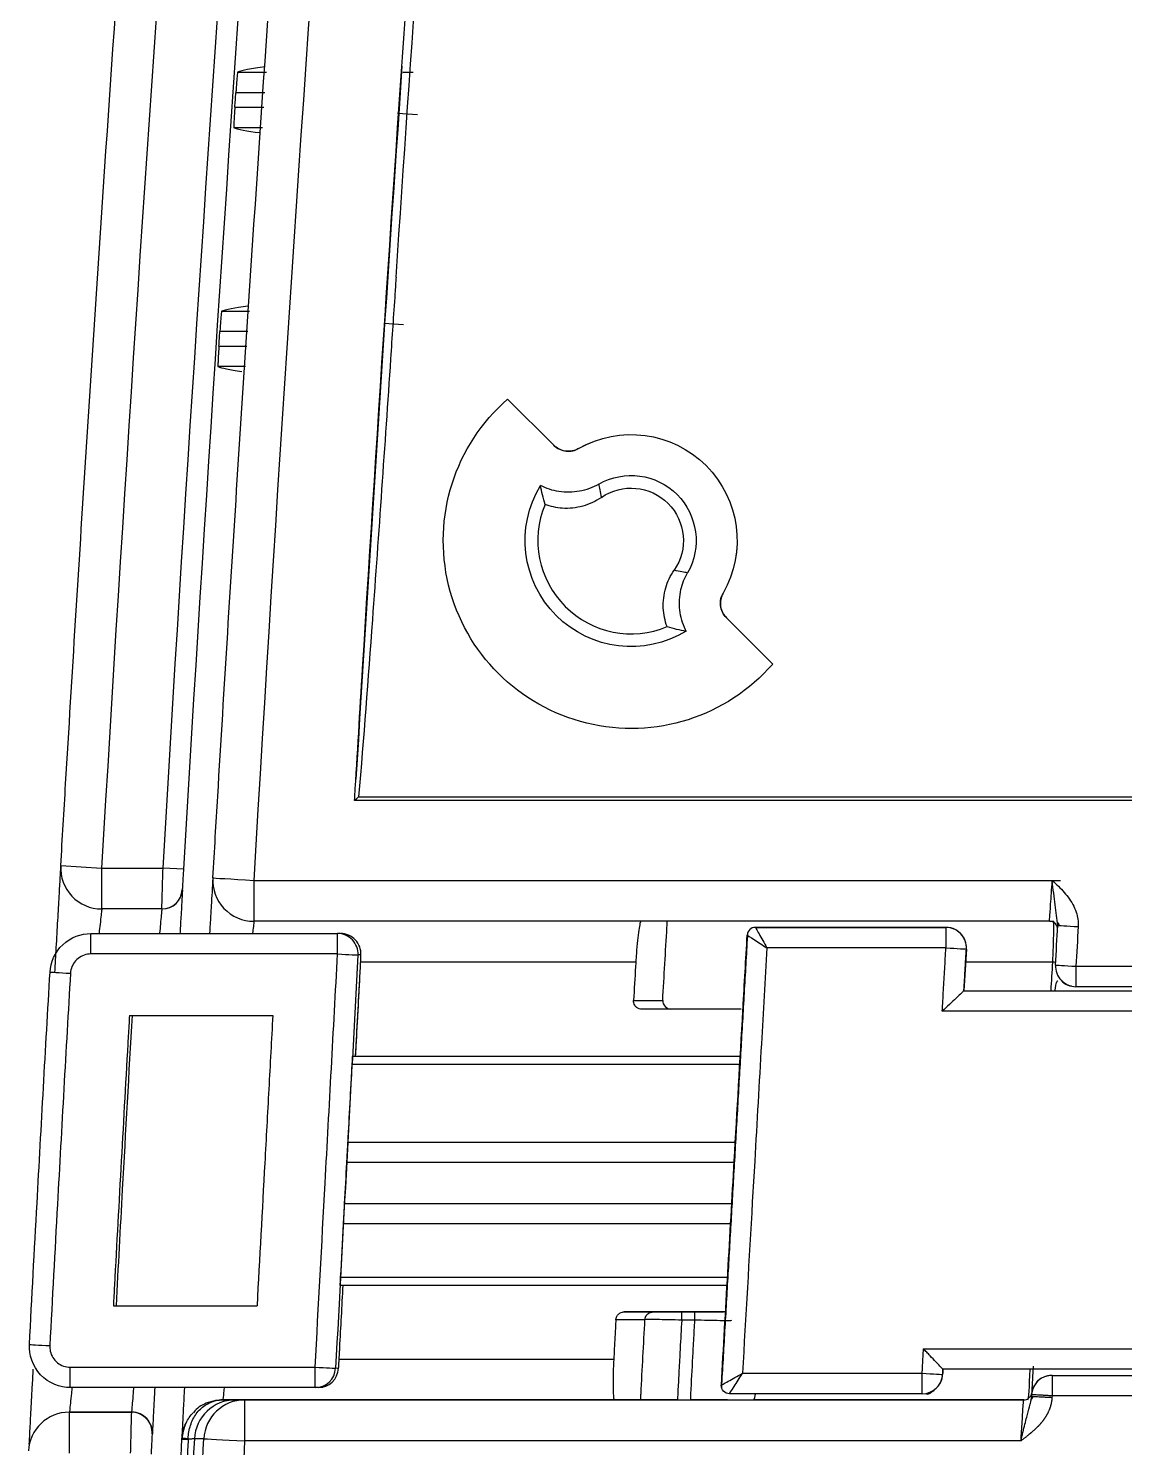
# Model space of a CAD drawing. Header units: millimetres. Extents: x 28 to 2974, y 8 to 3716.
# Drawn here: x 1661.12 to 1687.93, y 1272.84 to 1307.53 of the extents above; entities that cross this region are included whole.
import ezdxf

# ---------------------------------------------------------------- set-up
doc = ezdxf.new("R2010")
doc.units = ezdxf.units.MM
doc.layers.add('1LINE', color=7, linetype='CONTINUOUS')

msp = doc.modelspace()

# ---------------------------------------------------------------- linework, layer by layer
at = {"layer": '1LINE', "linetype": 'Continuous'}
for p, q in [((1666.242, 1306.452), (1666.947, 1306.452)), ((1670.285, 1306.452), (1670.533, 1306.452)), ((1666.911, 1305.952), (1666.198, 1305.952)), ((1666.174, 1305.596), (1666.886, 1305.596)), ((1670.155, 1305.454), (1670.643, 1305.421)), ((1666.85, 1305.096), (1666.149, 1305.096)), ((1665.85, 1300.616), (1666.528, 1300.616)), ((1669.813, 1300.323), (1670.301, 1300.291)), ((1666.492, 1300.116), (1665.807, 1300.116)), ((1665.784, 1299.761), (1666.467, 1299.761)), ((1666.431, 1299.261), (1665.761, 1299.261)), ((1672.843, 1298.465), (1673.975, 1297.334)), ((1672.843, 1298.465), (1673.975, 1297.334)), ((1678.194, 1293.12), (1679.327, 1291.987)), ((1678.194, 1293.119), (1679.327, 1291.987)), ((1661.917, 1287.06), (1662.916, 1287.001)), ((1662.916, 1287.001), (1664.418, 1287.001)), ((1662.916, 1287.001), (1662.916, 1286.001)), ((1664.917, 1286.972), (1664.418, 1287.001)), ((1666.636, 1286.701), (1686.363, 1286.701)), ((1666.636, 1286.701), (1666.636, 1285.701)), ((1664.389, 1286.001), (1662.916, 1286.001)), ((1686.092, 1285.701), (1666.636, 1285.701)), ((1686.095, 1285.701), (1686.199, 1285.701)), ((1662.652, 1285.401), (1668.686, 1285.401)), ((1662.652, 1284.901), (1662.652, 1285.401)), ((1668.686, 1284.901), (1668.686, 1285.401)), ((1678.902, 1285.551), (1683.562, 1285.551)), ((1680.2, 1285.551), (1679.878, 1285.551)), ((1683.562, 1285.551), (1681.015, 1285.551)), ((1683.562, 1285.551), (1683.562, 1285.051)), ((1683.562, 1285.051), (1679.185, 1285.051)), ((1684.061, 1285.022), (1684.061, 1285.022)), ((1668.686, 1284.901), (1662.652, 1284.901)), ((1675.979, 1284.701), (1669.25, 1284.701)), ((1686.174, 1284.701), (1684.043, 1284.701)), ((1686.24, 1284.632), (1686.242, 1284.63)), ((1686.242, 1284.63), (1686.242, 1284.63)), ((1686.741, 1284.601), (1696.893, 1284.601)), ((1686.741, 1284.601), (1686.741, 1284.101)), ((1684.002, 1284.001), (1696.193, 1284.001)), ((1696.893, 1284.101), (1686.741, 1284.101)), ((1677.857, 1283.551), (1677.535, 1283.551)), ((1663.596, 1283.401), (1667.102, 1283.401)), ((1696.193, 1283.501), (1683.472, 1283.501)), ((1678.522, 1282.201), (1669.044, 1282.201)), ((1669.055, 1282.401), (1678.533, 1282.401)), ((1668.94, 1280.301), (1678.413, 1280.301)), ((1678.385, 1279.801), (1668.913, 1279.801)), ((1668.858, 1278.801), (1678.329, 1278.801)), ((1678.299, 1278.301), (1668.832, 1278.301)), ((1668.761, 1277.001), (1678.222, 1277.001)), ((1678.211, 1276.801), (1668.751, 1276.801)), ((1663.203, 1276.301), (1666.716, 1276.301)), ((1678.173, 1276.151), (1675.69, 1276.151)), ((1677.1, 1276.151), (1677.422, 1276.151)), ((1677.1, 1275.951), (1677.1, 1276.151)), ((1677.422, 1275.951), (1677.1, 1275.951)), ((1677.422, 1275.951), (1677.422, 1276.151)), ((1683.014, 1275.251), (1696.193, 1275.251)), ((1668.725, 1275.001), (1675.439, 1275.001)), ((1662.148, 1274.801), (1668.138, 1274.801)), ((1662.148, 1274.301), (1662.148, 1274.801)), ((1668.138, 1274.301), (1668.138, 1274.801)), ((1678.587, 1274.651), (1682.982, 1274.651)), ((1682.982, 1274.151), (1682.982, 1274.651)), ((1683.481, 1274.625), (1683.481, 1274.625)), ((1696.193, 1274.751), (1683.488, 1274.751)), ((1686.157, 1274.601), (1696.893, 1274.601)), ((1686.157, 1274.601), (1686.157, 1274.101)), ((1668.138, 1274.301), (1662.148, 1274.301)), ((1675.456, 1274.001), (1665.882, 1274.001)), ((1666.413, 1274.001), (1685.462, 1274.001)), ((1666.413, 1274.001), (1666.413, 1273.001)), ((1676.996, 1274.001), (1677.318, 1274.001)), ((1682.982, 1274.151), (1678.269, 1274.151)), ((1685.463, 1274.001), (1678.859, 1274.001)), ((1685.462, 1274.001), (1685.461, 1274.001)), ((1686.157, 1274.101), (1686.155, 1274.055)), ((1696.893, 1274.101), (1686.157, 1274.101)), ((1662.123, 1273.701), (1662.123, 1272.701)), ((1662.123, 1273.701), (1663.651, 1273.701)), ((1663.657, 1273.701), (1662.129, 1273.701)), ((1685.398, 1273.001), (1666.413, 1273.001))]:
    msp.add_line(p, q, dxfattribs=at)
at = {"layer": '1LINE', "linetype": 'Continuous', "extrusion": (0, 0, -1)}
msp.add_arc((-1675.864, 1295.008), 1.279, 55.2833, 214.7167, dxfattribs=at)
at = {"layer": '1LINE', "linetype": 'Continuous'}
msp.add_arc((1675.864, 1295.008), 2.281, 157.3237, 292.6763, dxfattribs=at)
at = {"layer": '1LINE', "linetype": 'Continuous', "extrusion": (-3.83778e-22, -6.26758e-06, 1)}
msp.add_arc((1678.902, 1285.351, -0.008), 0.2, 90, 176.6564, dxfattribs=at)
at = {"layer": '1LINE', "linetype": 'Continuous', "extrusion": (3.83778e-22, 6.26757e-06, -1)}
msp.add_arc((-1678.269, 1274.351, 0.008), 0.2, 270, 3.246, dxfattribs=at)
at = {"layer": '1LINE', "linetype": 'Continuous', "extrusion": (0, 0, -1)}
for centre, major_axis, start_param, end_param in [((1675.864, 1295.005), (0, 4.593), 2.287607, 5.56534), ((1675.864, 1295.005), (0, 4.593), 2.287607, 5.56534), ((1675.864, 1295.006), (0, 2.591), 5.762572, 8.373684), ((1675.864, 1295.006), (0, 2.591), 5.762819, 8.373437), ((1675.864, 1295.007), (0, 1.589), 5.76205, 8.374454), ((1675.864, 1295.006), (0, 2.591), 2.59588, 5.257226)]:
    msp.add_ellipse(centre, major_axis=major_axis, ratio=1, start_param=start_param, end_param=end_param, dxfattribs=at)
at = {"layer": '1LINE', "linetype": 'Continuous'}
for centre, major_axis, ratio, start_param, end_param in [((1662.916, 1287.001), (-0.008, 1), 1, 1.503673, 3.133345), ((1666.636, 1286.701), (0.008, -1), 1, 4.645318, 6.274937), ((1666.636, 1286.701), (-0.998, 0.059), 0.000006, 0.001215, 1.570787), ((1664.389, 1286.501), (-0.004, 0.5), 1, 3.133344, 4.645469), ((1664.395, 1286.501), (-0.006, -0.5), 1, 0.011253, 1.523373), ((1686.092, 1285.501), (0.005, -0.2), 1, 1.48596, 3.11531), ((1668.686, 1284.901), (0, 0.5), 1, 4.658138, 6.283185), ((1668.757, 1284.901), (0, -0.5), 0.999964, 1.516547, 3.141593), ((1683.562, 1285.051), (-0.005, 0.5), 1, 4.643791, 6.272851), ((1686.797, 1285.569), (0.499, -0.029), 0.000006, 3.142806, 4.71237), ((1683.562, 1285.051), (0.499, -0.029), 0.000006, 4.71239, 6.282582), ((1668.686, 1284.901), (0.499, -0.027), 0.000006, 4.71239, 6.282227), ((1686.174, 1284.701), (-0.2, 0.012), 0.000006, 4.345863, 4.71239), ((1686.741, 1284.601), (0, 0.5), 1, 1.512661, 3.141593), ((1686.741, 1284.601), (0.499, -0.029), 0.000006, 3.142801, 4.71237), ((1662.153, 1284.43), (0.499, -0.029), 0.000006, 3.142795, 4.71237), ((1661.649, 1275.328), (0.499, -0.027), 0.000006, 3.142747, 4.71237), ((1668.138, 1274.801), (0.499, -0.027), 0.000006, 4.71239, 6.282227), ((1668.138, 1274.801), (0, 0.5), 1, 3.141593, 4.659159), ((1668.21, 1274.801), (0, 0.5), 0.999964, 3.141593, 4.659147), ((1682.982, 1274.651), (0.499, -0.027), 0.000006, 4.71239, 6.282578), ((1682.982, 1274.651), (-0.005, 0.5), 1, 3.131315, 4.649017), ((1686.157, 1274.101), (0, -0.5), 1, 3.141593, 4.659489), ((1686.155, 1274.101), (0, -0.5), 1, 3.369338, 4.569168), ((1686.155, 1274.101), (0, -0.5), 1, 3.141593, 3.369333), ((1685.462, 1274.201), (-0.005, 0.2), 1, 3.115253, 4.542828), ((1666.182, 1273.001), (0, -1), 0.998749, 3.141742, 4.661509), ((1666.413, 1273.001), (0, -1), 0.998749, 3.141745, 4.661517), ((1662.123, 1272.701), (0.008, -1), 1, 3.133322, 4.652317), ((1663.651, 1273.201), (0.004, -0.5), 1, 1.893212, 3.133322), ((1663.657, 1273.201), (0.006, 0.5), 1, 4.671584, 6.294468), ((1663.651, 1273.201), (0.004, -0.5), 1, 1.510442, 1.893212), ((1665.882, 1273.001), (-0.009, -1), 1, 4.296718, 4.668883), ((1665.38, 1273.019), (0.499, -0.026), 0.000541, 3.140836, 3.942181), ((1665.38, 1273.027), (-0.499, 0.026), 0.021993, 5.483323, 6.283942), ((1666.413, 1273.001), (-0.999, 0.051), 0.000006, 0.04983, 1.570788)]:
    msp.add_ellipse(centre, major_axis=major_axis, ratio=ratio, start_param=start_param, end_param=end_param, dxfattribs=at)
for points, degree in [([(1670.668, 1342.172), (1669.07, 1323.7), (1667.726, 1305.21), (1666.636, 1286.701)], 3), ([(1666.751, 1340.17), (1665.24, 1322.464), (1663.961, 1304.741), (1662.916, 1287.001)], 3), ([(1664.418, 1287.001), (1665.464, 1304.741), (1666.744, 1322.464), (1668.256, 1340.17)], 3), ([(1668.754, 1340.127), (1667.243, 1322.426), (1665.963, 1304.706), (1664.917, 1286.972)], 3), ([(1672.6, 1334.758), (1671.676, 1323.661), (1670.848, 1312.556), (1670.11, 1301.445)], 3), ([(1666.918, 1306.582), (1666.568, 1306.539), (1666.343, 1306.495), (1666.242, 1306.452)], 3), ([(1666.174, 1305.596), (1666.182, 1305.715), (1666.19, 1305.833), (1666.198, 1305.952)], 3), ([(1666.795, 1304.968), (1666.459, 1305.011), (1666.243, 1305.054), (1666.149, 1305.096)], 3), ([(1665.85, 1300.616), (1665.947, 1300.658), (1666.162, 1300.7), (1666.493, 1300.742)], 3), ([(1665.784, 1299.761), (1665.792, 1299.879), (1665.8, 1299.998), (1665.807, 1300.116)], 3), ([(1665.761, 1299.261), (1665.849, 1299.221), (1666.042, 1299.181), (1666.341, 1299.141)], 3), ([(1669.101, 1288.651), (1669.133, 1288.682), (1669.167, 1288.712), (1669.199, 1288.743)], 3), ([(1669.199, 1288.743), (1689.488, 1288.743)], 1), ([(1686.168, 1286.692), (1686.233, 1286.695), (1686.298, 1286.698), (1686.363, 1286.701)], 3), ([(1686.298, 1285.672), (1686.333, 1285.596)], 1), ([(1678.712, 1285.429), (1678.071, 1274.296)], 1), ([(1678.704, 1285.363), (1678.703, 1285.363), (1678.703, 1285.363), (1678.703, 1285.363)], 3), ([(1678.903, 1285.551), (1678.903, 1285.551), (1678.902, 1285.551), (1678.902, 1285.551)], 3), ([(1679.178, 1285.551), (1679.087, 1285.551), (1678.995, 1285.551), (1678.903, 1285.551)], 3), ([(1679.878, 1285.551), (1679.744, 1285.551), (1679.497, 1285.551), (1679.303, 1285.551), (1679.188, 1285.551), (1679.178, 1285.551)], 2), ([(1680.899, 1285.551), (1680.89, 1285.551), (1680.776, 1285.551), (1680.581, 1285.551), (1680.334, 1285.551), (1680.2, 1285.551)], 2), ([(1681.015, 1285.551), (1680.976, 1285.551), (1680.938, 1285.551), (1680.899, 1285.551)], 3), ([(1686.242, 1284.63), (1686.26, 1284.953), (1686.279, 1285.276), (1686.298, 1285.598)], 3), ([(1686.797, 1285.569), (1686.778, 1285.247), (1686.76, 1284.924), (1686.741, 1284.601)], 3), ([(1661.772, 1284.452), (1661.784, 1284.654), (1661.795, 1284.857), (1661.807, 1285.059)], 3), ([(1684.002, 1284.001), (1684.061, 1285.022)], 1), ([(1684.061, 1285.022), (1684.041, 1284.682), (1684.021, 1284.342), (1684.002, 1284.001)], 3), ([(1669.185, 1284.874), (1669.002, 1281.508), (1668.817, 1278.141), (1668.638, 1274.775)], 3), ([(1686.134, 1284.001), (1686.147, 1284.235), (1686.161, 1284.468), (1686.174, 1284.701)], 3), ([(1669.127, 1282.401), (1669.234, 1284.374)], 1), ([(1669.127, 1282.401), (1669.162, 1283.059), (1669.198, 1283.717), (1669.234, 1284.374)], 3), ([(1676.636, 1283.763), (1676.631, 1283.666), (1676.739, 1283.551), (1676.835, 1283.551)], 3), ([(1677.535, 1283.551), (1677.18, 1283.551), (1676.861, 1283.551), (1676.835, 1283.551)], 3), ([(1678.556, 1283.551), (1678.531, 1283.551), (1678.214, 1283.551), (1677.857, 1283.551)], 3), ([(1668.941, 1280.301), (1668.975, 1280.935), (1669.009, 1281.568), (1669.044, 1282.201)], 3), ([(1668.858, 1278.801), (1668.876, 1279.135), (1668.894, 1279.468), (1668.913, 1279.801)], 3), ([(1668.761, 1277.001), (1668.785, 1277.435), (1668.809, 1277.868), (1668.832, 1278.301)], 3), ([(1668.74, 1275.275), (1668.767, 1275.783), (1668.795, 1276.292), (1668.822, 1276.801)], 3), ([(1676.401, 1276.151), (1676.426, 1276.151), (1676.743, 1276.151), (1677.1, 1276.151)], 3), ([(1677.422, 1276.151), (1677.777, 1276.151), (1678.096, 1276.151), (1678.122, 1276.151)], 3), ([(1683.488, 1274.751), (1683.486, 1274.709), (1683.484, 1274.667), (1683.481, 1274.625)], 3), ([(1683.482, 1274.625), (1683.488, 1274.751)], 1), ([(1685.568, 1274.001), (1685.586, 1274.001), (1685.604, 1274.333), (1685.622, 1274.748)], 3), ([(1678.07, 1274.363), (1678.07, 1274.363), (1678.069, 1274.363), (1678.069, 1274.363)], 3), ([(1665.882, 1274.001), (1665.883, 1274.001), (1665.882, 1274.001), (1665.88, 1274.001)], 3), ([(1666.182, 1274.001), (1666.259, 1274.001), (1666.336, 1274.001), (1666.413, 1274.001)], 3), ([(1685.691, 1274.08), (1685.647, 1274.009)], 1), ([(1685.656, 1274.082), (1685.656, 1274.097), (1685.657, 1274.112), (1685.658, 1274.128)], 3), ([(1662.129, 1273.701), (1662.132, 1273.701), (1662.127, 1273.701), (1662.123, 1273.701)], 3), ([(1663.651, 1273.701), (1663.655, 1273.701), (1663.66, 1273.701), (1663.657, 1273.701)], 3), ([(1664.881, 1273.045), (1664.881, 1273.048), (1664.881, 1273.051), (1664.881, 1273.053)], 3), ([(1665.032, 1273.037), (1665.032, 1273.042), (1665.033, 1273.048), (1665.033, 1273.053)], 3), ([(1666.413, 1273.001), (1666.174, 1268.335), (1665.943, 1263.669), (1665.732, 1259.001)], 3)]:
    msp.add_open_spline(points, degree=degree, dxfattribs=at)
for points, degree, knots in [([(1665.637, 1286.76), (1665.677, 1287.425), (1665.716, 1288.091), (1665.915, 1291.418), (1666.08, 1294.08), (1666.93, 1307.387), (1667.694, 1318.027), (1668.887, 1332.998), (1669.247, 1337.336), (1669.621, 1341.672)], 3, [0, 0, 0, 0, 0.036325, 0.036325, 0.181625, 0.181625, 0.762861, 0.762861, 1, 1, 1, 1]), ([(1661.917, 1287.06), (1661.957, 1287.725), (1661.996, 1288.391), (1662.196, 1291.718), (1662.36, 1294.38), (1663.211, 1307.686), (1663.975, 1318.327), (1665.123, 1332.726), (1665.434, 1336.491), (1665.755, 1340.255)], 3, [0, 0, 0, 0, 0.037499, 0.037499, 0.187494, 0.187494, 0.787508, 0.787508, 1, 1, 1, 1]), ([(1669.101, 1288.651), (1669.103, 1288.681), (1669.105, 1288.712), (1669.17, 1289.788), (1669.233, 1290.833), (1669.674, 1298.01), (1670.081, 1304.141), (1670.804, 1314.356), (1671.106, 1318.441), (1671.739, 1326.671), (1672.071, 1330.815), (1672.416, 1334.958)], 3, [0, 0, 0, 0, 0.001994, 0.001994, 0.069628, 0.069628, 0.466665, 0.466665, 0.731352, 0.731352, 1, 1, 1, 1]), ([(1666.242, 1306.452), (1666.241, 1306.451), (1666.239, 1306.441), (1666.234, 1306.403), (1666.231, 1306.375), (1666.225, 1306.305), (1666.221, 1306.261), (1666.214, 1306.166), (1666.21, 1306.112), (1666.203, 1306.023), (1666.201, 1305.987), (1666.198, 1305.952)], 3, [0, 0, 0, 0, 0.215709, 0.215709, 0.431394, 0.431394, 0.647438, 0.647438, 0.863984, 0.863984, 1, 1, 1, 1]), ([(1670.261, 1306.598), (1669.883, 1301.113), (1669.527, 1295.627), (1669.174, 1289.817), (1669.154, 1289.494), (1669.135, 1289.172)], 3, [0, 0, 0, 0, 0.944514, 0.944514, 1, 1, 1, 1]), ([(1666.174, 1305.596), (1666.17, 1305.542), (1666.167, 1305.487), (1666.16, 1305.382), (1666.157, 1305.332), (1666.152, 1305.243), (1666.151, 1305.205), (1666.148, 1305.145), (1666.148, 1305.122), (1666.148, 1305.101), (1666.149, 1305.097), (1666.149, 1305.096)], 3, [0, 0, 0, 0, 0.210651, 0.210651, 0.427288, 0.427288, 0.643561, 0.643561, 0.859304, 0.859304, 1, 1, 1, 1]), ([(1670.115, 1301.445), (1670.106, 1301.312), (1670.098, 1301.179), (1670.053, 1300.514), (1670.017, 1299.982), (1669.91, 1298.385), (1669.837, 1297.321), (1669.689, 1295.193), (1669.614, 1294.129), (1669.431, 1291.624), (1669.325, 1290.183), (1669.199, 1288.743)], 3, [0, 0, 0, 0, 0.031406, 0.031406, 0.157031, 0.157031, 0.408281, 0.408281, 0.659532, 0.659532, 1, 1, 1, 1]), ([(1665.85, 1300.616), (1665.848, 1300.616), (1665.847, 1300.605), (1665.842, 1300.567), (1665.839, 1300.539), (1665.833, 1300.469), (1665.829, 1300.425), (1665.822, 1300.33), (1665.818, 1300.277), (1665.812, 1300.187), (1665.81, 1300.152), (1665.807, 1300.116)], 3, [0, 0, 0, 0, 0.215739, 0.215739, 0.431457, 0.431457, 0.647508, 0.647508, 0.864018, 0.864018, 1, 1, 1, 1]), ([(1665.784, 1299.761), (1665.78, 1299.706), (1665.777, 1299.651), (1665.771, 1299.546), (1665.768, 1299.496), (1665.764, 1299.408), (1665.762, 1299.369), (1665.76, 1299.309), (1665.759, 1299.287), (1665.76, 1299.265), (1665.76, 1299.261), (1665.761, 1299.261)], 3, [0, 0, 0, 0, 0.210604, 0.210604, 0.427191, 0.427191, 0.64344, 0.64344, 0.859203, 0.859203, 1, 1, 1, 1]), ([(1674.576, 1297.254), (1674.527, 1297.226), (1674.473, 1297.206), (1674.364, 1297.186), (1674.306, 1297.185), (1674.196, 1297.202), (1674.142, 1297.22), (1674.05, 1297.27), (1674.01, 1297.299), (1673.975, 1297.334)], 3, [0, 0, 0, 0, 0.258598, 0.258598, 0.517207, 0.517207, 0.775653, 0.775653, 1, 1, 1, 1]), ([(1673.975, 1297.334), (1674.014, 1297.295), (1674.061, 1297.261), (1674.162, 1297.213), (1674.217, 1297.197), (1674.329, 1297.185), (1674.386, 1297.188), (1674.488, 1297.212), (1674.534, 1297.23), (1674.576, 1297.254)], 3, [0, 0, 0, 0, 0.258597, 0.258597, 0.517204, 0.517204, 0.775676, 0.775676, 1, 1, 1, 1]), ([(1675.073, 1296.385), (1674.928, 1296.302), (1674.766, 1296.242), (1674.436, 1296.181), (1674.264, 1296.178), (1673.943, 1296.228), (1673.789, 1296.278), (1673.649, 1296.349)], 3, [0, 0, 0, 0, 0.340313, 0.340313, 0.680642, 0.680642, 1, 1, 1, 1]), ([(1675.073, 1296.385), (1675.08, 1296.34), (1675.087, 1296.294), (1675.107, 1296.185), (1675.121, 1296.122), (1675.136, 1296.06)], 3, [0, 0, 0, 0, 0.416379, 0.416379, 1, 1, 1, 1]), ([(1673.76, 1295.887), (1673.737, 1295.966), (1673.716, 1296.045), (1673.679, 1296.198), (1673.663, 1296.274), (1673.649, 1296.349)], 3, [0, 0, 0, 0, 0.506445, 0.506445, 1, 1, 1, 1]), ([(1675.136, 1296.06), (1674.998, 1295.964), (1674.843, 1295.891), (1674.52, 1295.802), (1674.348, 1295.785), (1674.038, 1295.806), (1673.895, 1295.837), (1673.76, 1295.887)], 3, [0, 0, 0, 0, 0.34983, 0.34983, 0.69999, 0.69999, 1, 1, 1, 1]), ([(1676.744, 1292.904), (1676.69, 1293.047), (1676.659, 1293.2), (1676.643, 1293.519), (1676.663, 1293.69), (1676.755, 1294.003), (1676.825, 1294.149), (1676.916, 1294.28)], 3, [0, 0, 0, 0, 0.31871, 0.31871, 0.668803, 0.668803, 1, 1, 1, 1]), ([(1677.243, 1294.217), (1677.198, 1294.223), (1677.153, 1294.231), (1677.043, 1294.251), (1676.979, 1294.264), (1676.916, 1294.28)], 3, [0, 0, 0, 0, 0.411185, 0.411185, 1, 1, 1, 1]), ([(1677.209, 1292.792), (1677.203, 1292.804), (1677.197, 1292.816), (1677.12, 1292.978), (1677.073, 1293.142), (1677.036, 1293.474), (1677.046, 1293.646), (1677.116, 1293.951), (1677.171, 1294.09), (1677.243, 1294.217)], 3, [0, 0, 0, 0, 0.026664, 0.026664, 0.364295, 0.364295, 0.704018, 0.704018, 1, 1, 1, 1]), ([(1678.194, 1293.12), (1678.154, 1293.159), (1678.121, 1293.206), (1678.072, 1293.307), (1678.057, 1293.362), (1678.044, 1293.473), (1678.048, 1293.53), (1678.071, 1293.632), (1678.089, 1293.678), (1678.113, 1293.72)], 3, [0, 0, 0, 0, 0.258832, 0.258832, 0.517688, 0.517688, 0.776196, 0.776196, 1, 1, 1, 1]), ([(1678.113, 1293.72), (1678.086, 1293.672), (1678.066, 1293.618), (1678.046, 1293.508), (1678.045, 1293.45), (1678.062, 1293.34), (1678.08, 1293.286), (1678.13, 1293.194), (1678.16, 1293.154), (1678.194, 1293.119)], 3, [0, 0, 0, 0, 0.258415, 0.258415, 0.516838, 0.516838, 0.775178, 0.775178, 1, 1, 1, 1]), ([(1676.744, 1292.904), (1676.819, 1292.881), (1676.894, 1292.861), (1677.047, 1292.824), (1677.124, 1292.808), (1677.204, 1292.793), (1677.206, 1292.792), (1677.209, 1292.792)], 3, [0, 0, 0, 0, 0.480512, 0.480512, 0.982725, 0.982725, 1, 1, 1, 1]), ([(1689.482, 1288.651), (1689.349, 1288.651), (1689.216, 1288.651), (1688.549, 1288.651), (1688.016, 1288.651), (1685.349, 1288.651), (1683.216, 1288.651), (1677.089, 1288.651), (1673.095, 1288.651), (1669.101, 1288.651)], 3, [0, 0, 0, 0, 0.019626, 0.019626, 0.098128, 0.098128, 0.412137, 0.412137, 1, 1, 1, 1]), ([(1661.807, 1285.059), (1661.82, 1285.283), (1661.833, 1285.511), (1661.858, 1285.934), (1661.869, 1286.136), (1661.889, 1286.486), (1661.898, 1286.639), (1661.912, 1286.876), (1661.917, 1286.963), (1661.922, 1287.044), (1661.923, 1287.06), (1661.923, 1287.06)], 3, [0, 0, 0, 0, 0.215323, 0.215323, 0.430706, 0.430706, 0.645977, 0.645977, 0.860912, 0.860912, 1, 1, 1, 1]), ([(1664.389, 1286.001), (1664.389, 1286.001), (1664.389, 1286.009), (1664.39, 1286.05), (1664.391, 1286.093), (1664.395, 1286.212), (1664.397, 1286.288), (1664.402, 1286.463), (1664.405, 1286.564), (1664.411, 1286.775), (1664.415, 1286.889), (1664.418, 1287.001)], 3, [0, 0, 0, 0, 0.137881, 0.137881, 0.353174, 0.353174, 0.568749, 0.568749, 0.784409, 0.784409, 1, 1, 1, 1]), ([(1664.917, 1286.972), (1664.914, 1286.916), (1664.91, 1286.859), (1664.904, 1286.753), (1664.901, 1286.703), (1664.896, 1286.615), (1664.894, 1286.577), (1664.89, 1286.518), (1664.889, 1286.496), (1664.888, 1286.476), (1664.888, 1286.472), (1664.888, 1286.472)], 3, [0, 0, 0, 0, 0.216012, 0.216012, 0.432046, 0.432046, 0.647921, 0.647921, 0.863451, 0.863451, 1, 1, 1, 1]), ([(1665.565, 1285.413), (1665.573, 1285.557), (1665.581, 1285.695), (1665.599, 1286.012), (1665.609, 1286.183), (1665.626, 1286.462), (1665.632, 1286.574), (1665.641, 1286.721), (1665.643, 1286.76), (1665.643, 1286.76)], 3, [0, 0, 0, 0, 0.183431, 0.183431, 0.455769, 0.455769, 0.727909, 0.727909, 1, 1, 1, 1]), ([(1686.092, 1285.701), (1686.094, 1285.719), (1686.098, 1285.76), (1686.123, 1286.114), (1686.148, 1286.487), (1686.161, 1286.688)], 3, [0, 0, 0, 0, 0.27672, 0.610219, 1, 1, 1, 1]), ([(1686.298, 1285.598), (1686.279, 1285.761), (1686.25, 1286.004), (1686.197, 1286.383), (1686.173, 1286.586), (1686.161, 1286.688)], 3, [0, 0, 0, 0, 0.500193, 0.750066, 1, 1, 1, 1]), ([(1686.168, 1286.692), (1686.169, 1286.692), (1686.17, 1286.691), (1686.21, 1286.662), (1686.242, 1286.625), (1686.374, 1286.496), (1686.469, 1286.396), (1686.633, 1286.176), (1686.704, 1286.053), (1686.785, 1285.81), (1686.804, 1285.688), (1686.797, 1285.569)], 3, [0, 0, 0, 0, 0.002142, 0.002142, 0.110605, 0.110605, 0.418193, 0.418193, 0.730091, 0.730091, 1, 1, 1, 1]), ([(1664.894, 1286.472), (1664.894, 1286.472), (1664.893, 1286.46), (1664.889, 1286.399), (1664.885, 1286.334), (1664.875, 1286.156), (1664.868, 1286.041), (1664.853, 1285.779), (1664.844, 1285.628), (1664.834, 1285.447), (1664.833, 1285.425), (1664.831, 1285.402)], 3, [0, 0, 0, 0, 0.170748, 0.170748, 0.434559, 0.434559, 0.698789, 0.698789, 0.963242, 0.963242, 1, 1, 1, 1]), ([(1664.888, 1286.472), (1664.888, 1286.472), (1664.888, 1286.472), (1664.89, 1286.472), (1664.891, 1286.472), (1664.894, 1286.472), (1664.895, 1286.472), (1664.894, 1286.472)], 3, [0, 0, 0, 0, 0.073533, 0.073533, 0.367663, 0.367663, 1, 1, 1, 1]), ([(1662.921, 1286.001), (1662.921, 1286.001), (1662.92, 1285.993), (1662.915, 1285.953), (1662.91, 1285.909), (1662.897, 1285.791), (1662.888, 1285.714), (1662.87, 1285.56), (1662.861, 1285.485), (1662.852, 1285.406)], 3, [0, 0, 0, 0, 0.189103, 0.189103, 0.481479, 0.481479, 0.774726, 0.774726, 1, 1, 1, 1]), ([(1664.342, 1285.406), (1664.349, 1285.485), (1664.356, 1285.56), (1664.369, 1285.714), (1664.376, 1285.791), (1664.386, 1285.909), (1664.39, 1285.953), (1664.394, 1285.993), (1664.394, 1286.001), (1664.395, 1286.001)], 3, [0, 0, 0, 0, 0.225027, 0.225027, 0.518199, 0.518199, 0.810733, 0.810733, 1, 1, 1, 1]), ([(1666.642, 1285.701), (1666.642, 1285.701), (1666.639, 1285.682), (1666.63, 1285.608), (1666.624, 1285.552), (1666.613, 1285.46), (1666.61, 1285.436), (1666.607, 1285.41)], 3, [0, 0, 0, 0, 0.429938, 0.429938, 0.860292, 0.860292, 1, 1, 1, 1]), ([(1676.107, 1285.701), (1676.099, 1285.701), (1676.09, 1285.682), (1676.071, 1285.607), (1676.061, 1285.551), (1676.04, 1285.411), (1676.03, 1285.324), (1676.01, 1285.133), (1676.001, 1285.026), (1675.988, 1284.846), (1675.983, 1284.773), (1675.979, 1284.701)], 3, [0, 0, 0, 0, 0.215489, 0.215489, 0.430946, 0.430946, 0.64683, 0.64683, 0.862773, 0.862773, 1, 1, 1, 1]), ([(1676.636, 1283.763), (1676.671, 1284.36), (1676.705, 1284.957), (1676.743, 1285.603), (1676.746, 1285.652), (1676.749, 1285.701)], 3, [0, 0, 0, 0, 0.92438, 0.92438, 1, 1, 1, 1]), ([(1686.174, 1284.701), (1686.18, 1284.84), (1686.192, 1285.113), (1686.201, 1285.445), (1686.204, 1285.661), (1686.2, 1285.688), (1686.199, 1285.701)], 3, [0, 0, 0, 0, 0.265544, 0.520689, 0.765488, 1, 1, 1, 1]), ([(1661.654, 1284.459), (1661.667, 1284.687), (1661.773, 1284.947), (1662.159, 1285.31), (1662.424, 1285.401), (1662.652, 1285.401)], 3, [0, 0, 0, 0, 0.5, 0.5, 1, 1, 1, 1]), ([(1678.07, 1274.363), (1678.175, 1276.19), (1678.281, 1278.017), (1678.456, 1281.069), (1678.527, 1282.293), (1678.598, 1283.535), (1678.599, 1283.553), (1678.634, 1284.168), (1678.669, 1284.765), (1678.704, 1285.363)], 3, [0, 0, 0, 0, 0.498313, 0.498313, 0.832246, 0.832246, 0.837073, 0.837073, 1, 1, 1, 1]), ([(1678.703, 1285.363), (1678.703, 1285.363), (1678.778, 1285.314), (1678.965, 1285.193), (1679.075, 1285.122), (1679.185, 1285.051)], 3, [0, 0, 0, 0, 0.5, 0.5, 1, 1, 1, 1]), ([(1678.902, 1285.551), (1678.907, 1285.543), (1678.917, 1285.526), (1679.01, 1285.361), (1679.116, 1285.174), (1679.185, 1285.051)], 3, [0, 0, 0, 0, 0.238611, 0.502926, 1, 1, 1, 1]), ([(1684.061, 1285.022), (1684.063, 1285.062), (1684.059, 1285.14), (1684.025, 1285.251), (1683.97, 1285.346), (1683.875, 1285.452), (1683.75, 1285.518), (1683.684, 1285.545), (1683.657, 1285.542)], 3, [0, 0, 0, 0, 0.085433, 0.176757, 0.276826, 0.38846, 0.656486, 1, 1, 1, 1]), ([(1679.185, 1285.051), (1679.14, 1284.268), (1679.095, 1283.485), (1678.995, 1281.748), (1678.94, 1280.793), (1678.866, 1279.505), (1678.847, 1279.172), (1678.747, 1277.443), (1678.667, 1276.047), (1678.587, 1274.651)], 3, [0, 0, 0, 0, 0.22584, 0.22584, 0.501293, 0.501293, 0.597288, 0.597288, 1, 1, 1, 1]), ([(1683.472, 1283.501), (1683.482, 1283.673), (1683.492, 1283.845), (1683.512, 1284.189), (1683.522, 1284.361), (1683.542, 1284.706), (1683.552, 1284.879), (1683.562, 1285.051)], 3, [0, 0, 0, 0, 0.332316, 0.332316, 0.666158, 0.666158, 1, 1, 1, 1]), ([(1662.652, 1284.901), (1662.625, 1284.901), (1662.598, 1284.899), (1662.516, 1284.885), (1662.461, 1284.867), (1662.363, 1284.813), (1662.318, 1284.777), (1662.243, 1284.694), (1662.212, 1284.645), (1662.169, 1284.542), (1662.156, 1284.486), (1662.153, 1284.43)], 3, [0, 0, 0, 0, 0.107505, 0.107505, 0.330629, 0.330629, 0.553753, 0.553753, 0.776876, 0.776876, 1, 1, 1, 1]), ([(1668.138, 1274.801), (1668.218, 1276.302), (1668.3, 1277.802), (1668.432, 1280.235), (1668.483, 1281.168), (1668.585, 1283.035), (1668.635, 1283.968), (1668.686, 1284.901)], 3, [0, 0, 0, 0, 0.445609, 0.445609, 0.722804, 0.722804, 1, 1, 1, 1]), ([(1669.257, 1284.874), (1669.238, 1284.877), (1669.218, 1284.881), (1669.183, 1284.886), (1669.188, 1284.878), (1669.185, 1284.874)], 3, [0, 0, 0, 0, 0.5, 0.5, 1, 1, 1, 1]), ([(1669.234, 1284.374), (1669.237, 1284.43), (1669.24, 1284.487), (1669.245, 1284.593), (1669.248, 1284.643), (1669.252, 1284.73), (1669.254, 1284.769), (1669.256, 1284.828), (1669.257, 1284.85), (1669.257, 1284.87), (1669.257, 1284.874), (1669.257, 1284.874)], 3, [0, 0, 0, 0, 0.215287, 0.215287, 0.430586, 0.430586, 0.645692, 0.645692, 0.860475, 0.860475, 1, 1, 1, 1]), ([(1675.979, 1284.701), (1675.977, 1284.666), (1675.975, 1284.63), (1675.956, 1284.317), (1675.94, 1284.04), (1675.924, 1283.763)], 3, [0, 0, 0, 0, 0.11336, 0.11336, 1, 1, 1, 1]), ([(1661.15, 1275.354), (1661.211, 1276.506), (1661.273, 1277.657), (1661.388, 1279.75), (1661.44, 1280.692), (1661.546, 1282.576), (1661.6, 1283.517), (1661.654, 1284.459)], 3, [0, 0, 0, 0, 0.379391, 0.379391, 0.689696, 0.689696, 1, 1, 1, 1]), ([(1662.153, 1284.43), (1662.099, 1283.489), (1662.045, 1282.547), (1661.939, 1280.664), (1661.887, 1279.723), (1661.772, 1277.63), (1661.71, 1276.479), (1661.649, 1275.328)], 3, [0, 0, 0, 0, 0.310304, 0.310304, 0.620609, 0.620609, 1, 1, 1, 1]), ([(1686.295, 1284.242), (1686.291, 1284.24), (1686.28, 1284.234), (1686.264, 1284.211), (1686.25, 1284.169), (1686.237, 1284.109), (1686.229, 1284.049), (1686.224, 1284.011), (1686.223, 1284.002)], 3, [0, 0, 0, 0, 0.103295, 0.279214, 0.472506, 0.686489, 0.92474, 1, 1, 1, 1]), ([(1684.002, 1284.001), (1683.988, 1283.989), (1683.962, 1283.964), (1683.813, 1283.824), (1683.649, 1283.668), (1683.531, 1283.557), (1683.472, 1283.501)], 3, [0, 0, 0, 0, 0.248257, 0.498236, 0.748964, 1, 1, 1, 1]), ([(1686.635, 1284.113), (1686.576, 1284.125), (1686.507, 1284.153), (1686.443, 1284.2), (1686.429, 1284.211)], 3, [0, 0, 0, 0, 0.771264, 1, 1, 1, 1]), ([(1676.125, 1283.551), (1676.102, 1283.551), (1676.079, 1283.555), (1676.037, 1283.57), (1676.017, 1283.581), (1675.982, 1283.609), (1675.966, 1283.627), (1675.942, 1283.665), (1675.934, 1283.686), (1675.925, 1283.726), (1675.923, 1283.744), (1675.924, 1283.763)], 3, [0, 0, 0, 0, 0.207955, 0.207955, 0.415924, 0.415924, 0.623665, 0.623665, 0.830917, 0.830917, 1, 1, 1, 1]), ([(1675.924, 1283.763), (1675.934, 1283.763), (1675.943, 1283.763), (1675.99, 1283.763), (1676.027, 1283.763), (1676.213, 1283.763), (1676.362, 1283.763), (1676.553, 1283.763), (1676.595, 1283.763), (1676.636, 1283.763)], 3, [0, 0, 0, 0, 0.039263, 0.039263, 0.196316, 0.196316, 0.824527, 0.824527, 1, 1, 1, 1]), ([(1676.835, 1283.551), (1676.732, 1283.551), (1676.629, 1283.551), (1676.392, 1283.551), (1676.258, 1283.551), (1676.125, 1283.551)], 3, [0, 0, 0, 0, 0.435783, 0.435783, 1, 1, 1, 1]), ([(1663.596, 1283.401), (1663.587, 1283.235), (1663.577, 1283.068), (1663.51, 1281.885), (1663.453, 1280.868), (1663.34, 1278.835), (1663.285, 1277.818), (1663.221, 1276.635), (1663.212, 1276.468), (1663.203, 1276.301)], 3, [0, 0, 0, 0, 0.070429, 0.070429, 0.500006, 0.500006, 0.929584, 0.929584, 1, 1, 1, 1]), ([(1663.276, 1276.301), (1663.327, 1277.249), (1663.378, 1278.196), (1663.508, 1280.563), (1663.588, 1281.982), (1663.669, 1283.401)], 3, [0, 0, 0, 0, 0.40037, 0.40037, 1, 1, 1, 1]), ([(1667.102, 1283.401), (1667.069, 1282.8), (1667.036, 1282.198), (1666.971, 1280.995), (1666.938, 1280.393), (1666.842, 1278.628), (1666.779, 1277.465), (1666.716, 1276.301)], 3, [0, 0, 0, 0, 0.254222, 0.254222, 0.508445, 0.508445, 1, 1, 1, 1]), ([(1669.044, 1282.201), (1669.045, 1282.224), (1669.046, 1282.246), (1669.049, 1282.289), (1669.05, 1282.309), (1669.052, 1282.344), (1669.052, 1282.359), (1669.054, 1282.383), (1669.054, 1282.392), (1669.055, 1282.4), (1669.055, 1282.401), (1669.055, 1282.401)], 3, [0, 0, 0, 0, 0.21641, 0.21641, 0.432828, 0.432828, 0.649111, 0.649111, 0.865093, 0.865093, 1, 1, 1, 1]), ([(1668.913, 1279.801), (1668.916, 1279.857), (1668.919, 1279.914), (1668.924, 1280.02), (1668.927, 1280.07), (1668.932, 1280.158), (1668.934, 1280.196), (1668.937, 1280.255), (1668.939, 1280.277), (1668.94, 1280.297), (1668.94, 1280.301), (1668.94, 1280.301)], 3, [0, 0, 0, 0, 0.215944, 0.215944, 0.431897, 0.431897, 0.647713, 0.647713, 0.863227, 0.863227, 1, 1, 1, 1]), ([(1668.832, 1278.301), (1668.832, 1278.301), (1668.832, 1278.311), (1668.834, 1278.348), (1668.835, 1278.376), (1668.839, 1278.445), (1668.841, 1278.488), (1668.846, 1278.583), (1668.849, 1278.636), (1668.854, 1278.727), (1668.856, 1278.764), (1668.858, 1278.801)], 3, [0, 0, 0, 0, 0.214543, 0.214543, 0.429077, 0.429077, 0.643746, 0.643746, 0.858716, 0.858716, 1, 1, 1, 1]), ([(1668.751, 1276.801), (1668.751, 1276.801), (1668.751, 1276.805), (1668.752, 1276.82), (1668.752, 1276.831), (1668.754, 1276.859), (1668.755, 1276.876), (1668.757, 1276.914), (1668.758, 1276.935), (1668.76, 1276.972), (1668.761, 1276.986), (1668.761, 1277.001)], 3, [0, 0, 0, 0, 0.211881, 0.211881, 0.427137, 0.427137, 0.642527, 0.642527, 0.858221, 0.858221, 1, 1, 1, 1]), ([(1675.49, 1275.962), (1675.484, 1275.842), (1675.477, 1275.721), (1675.461, 1275.418), (1675.451, 1275.234), (1675.441, 1275.034), (1675.44, 1275.018), (1675.439, 1275.001)], 3, [0, 0, 0, 0, 0.375632, 0.375632, 0.948308, 0.948308, 1, 1, 1, 1]), ([(1675.49, 1275.962), (1675.491, 1275.984), (1675.496, 1276.007), (1675.513, 1276.048), (1675.526, 1276.067), (1675.555, 1276.101), (1675.573, 1276.115), (1675.613, 1276.137), (1675.634, 1276.145), (1675.668, 1276.15), (1675.679, 1276.151), (1675.69, 1276.151)], 3, [0, 0, 0, 0, 0.221893, 0.221893, 0.443768, 0.443768, 0.665916, 0.665916, 0.888597, 0.888597, 1, 1, 1, 1]), ([(1676.202, 1275.962), (1676.193, 1275.962), (1676.183, 1275.962), (1676.137, 1275.962), (1676.099, 1275.962), (1675.913, 1275.962), (1675.764, 1275.962), (1675.573, 1275.962), (1675.532, 1275.962), (1675.49, 1275.962)], 3, [0, 0, 0, 0, 0.039263, 0.039263, 0.196315, 0.196315, 0.824523, 0.824523, 1, 1, 1, 1]), ([(1675.69, 1276.151), (1675.825, 1276.151), (1675.959, 1276.151), (1676.196, 1276.151), (1676.298, 1276.151), (1676.401, 1276.151)], 3, [0, 0, 0, 0, 0.56672, 0.56672, 1, 1, 1, 1]), ([(1676.097, 1274.001), (1676.099, 1274.036), (1676.101, 1274.07), (1676.104, 1274.121), (1676.105, 1274.138), (1676.137, 1274.757), (1676.169, 1275.359), (1676.202, 1275.962)], 3, [0, 0, 0, 0, 0.052695, 0.052695, 0.078103, 0.078103, 1, 1, 1, 1]), ([(1677.1, 1275.951), (1676.896, 1275.956), (1676.659, 1275.962), (1676.314, 1275.968), (1676.216, 1275.967), (1676.202, 1275.962)], 3, [0, 0, 0, 0, 0.5, 0.5, 1, 1, 1, 1]), ([(1677.1, 1275.951), (1677.088, 1275.718), (1677.075, 1275.485), (1677.06, 1275.204), (1677.058, 1275.155), (1677.046, 1274.936), (1677.037, 1274.765), (1677.02, 1274.446), (1677.012, 1274.299), (1677.003, 1274.128), (1677.002, 1274.104), (1676.999, 1274.054), (1676.998, 1274.028), (1676.996, 1274.001)], 3, [0, 0, 0, 0, 0.358319, 0.358319, 0.433182, 0.433182, 0.696099, 0.696099, 0.923083, 0.923083, 0.959015, 0.959015, 1, 1, 1, 1]), ([(1677.318, 1274.001), (1677.321, 1274.051), (1677.324, 1274.101), (1677.342, 1274.451), (1677.358, 1274.75), (1677.377, 1275.099), (1677.379, 1275.147), (1677.391, 1275.367), (1677.4, 1275.538), (1677.414, 1275.789), (1677.418, 1275.87), (1677.422, 1275.951)], 3, [0, 0, 0, 0, 0.076918, 0.076918, 0.537804, 0.537804, 0.612689, 0.612689, 0.875522, 0.875522, 1, 1, 1, 1]), ([(1678.321, 1275.94), (1678.306, 1275.935), (1678.209, 1275.934), (1677.863, 1275.94), (1677.627, 1275.946), (1677.422, 1275.951)], 3, [0, 0, 0, 0, 0.5, 0.5, 1, 1, 1, 1]), ([(1662.148, 1274.301), (1661.907, 1274.301), (1661.62, 1274.405), (1661.226, 1274.821), (1661.137, 1275.113), (1661.15, 1275.354)], 3, [0, 0, 0, 0, 0.5, 0.5, 1, 1, 1, 1]), ([(1661.649, 1275.328), (1661.647, 1275.282), (1661.651, 1275.236), (1661.673, 1275.137), (1661.695, 1275.084), (1661.754, 1274.989), (1661.792, 1274.946), (1661.88, 1274.876), (1661.93, 1274.848), (1662.036, 1274.811), (1662.092, 1274.801), (1662.148, 1274.801)], 3, [0, 0, 0, 0, 0.168521, 0.168521, 0.376391, 0.376391, 0.58426, 0.58426, 0.79213, 0.79213, 1, 1, 1, 1]), ([(1668.709, 1274.775), (1668.71, 1274.775), (1668.711, 1274.784), (1668.714, 1274.821), (1668.716, 1274.849), (1668.72, 1274.919), (1668.723, 1274.962), (1668.728, 1275.057), (1668.731, 1275.11), (1668.736, 1275.2), (1668.738, 1275.238), (1668.74, 1275.275)], 3, [0, 0, 0, 0, 0.214632, 0.214632, 0.429242, 0.429242, 0.644021, 0.644021, 0.859094, 0.859094, 1, 1, 1, 1]), ([(1682.982, 1274.651), (1682.984, 1274.685), (1682.986, 1274.718), (1682.989, 1274.785), (1682.991, 1274.819), (1683, 1274.986), (1683.007, 1275.119), (1683.014, 1275.251)], 3, [0, 0, 0, 0, 0.166798, 0.166798, 0.337005, 0.337005, 1, 1, 1, 1]), ([(1683.488, 1274.751), (1683.477, 1274.763), (1683.455, 1274.786), (1683.325, 1274.923), (1683.201, 1275.054), (1683.095, 1275.166), (1683.041, 1275.223), (1683.014, 1275.251)], 3, [0, 0, 0, 0, 0.248493, 0.498298, 0.748724, 0.874263, 1, 1, 1, 1]), ([(1675.439, 1275.001), (1675.433, 1274.89), (1675.428, 1274.777), (1675.422, 1274.566), (1675.421, 1274.465), (1675.421, 1274.291), (1675.423, 1274.214), (1675.43, 1274.095), (1675.435, 1274.052), (1675.446, 1274.01), (1675.451, 1274.001), (1675.456, 1274.001)], 3, [0, 0, 0, 0, 0.21434, 0.21434, 0.428707, 0.428707, 0.642726, 0.642726, 0.856766, 0.856766, 1, 1, 1, 1]), ([(1661.236, 1274.754), (1661.228, 1274.606), (1661.221, 1274.457), (1661.201, 1274.094), (1661.19, 1273.881), (1661.17, 1273.502), (1661.161, 1273.33), (1661.147, 1273.08), (1661.143, 1272.988), (1661.139, 1272.917)], 3, [0, 0, 0, 0, 0.190813, 0.190813, 0.481295, 0.481295, 0.771449, 0.771449, 1, 1, 1, 1]), ([(1668.638, 1274.775), (1668.64, 1274.778), (1668.636, 1274.785), (1668.67, 1274.781), (1668.691, 1274.777), (1668.709, 1274.775)], 3, [0, 0, 0, 0, 0.5, 0.5, 1, 1, 1, 1]), ([(1678.069, 1274.363), (1678.079, 1274.368), (1678.098, 1274.379), (1678.231, 1274.453), (1678.399, 1274.546), (1678.524, 1274.616), (1678.587, 1274.651)], 3, [0, 0, 0, 0, 0.249612, 0.499164, 0.748909, 1, 1, 1, 1]), ([(1678.269, 1274.151), (1678.269, 1274.151), (1678.322, 1274.234), (1678.445, 1274.428), (1678.516, 1274.54), (1678.587, 1274.651)], 3, [0, 0, 0, 0, 0.500353, 0.500353, 1, 1, 1, 1]), ([(1683.072, 1274.159), (1683.112, 1274.119), (1683.202, 1274.171), (1683.368, 1274.328), (1683.425, 1274.411), (1683.461, 1274.497), (1683.477, 1274.57), (1683.481, 1274.606), (1683.482, 1274.625)], 3, [0, 0, 0, 0, 0.644962, 0.75457, 0.847559, 0.927587, 0.964414, 1, 1, 1, 1]), ([(1683.481, 1274.625), (1683.481, 1274.625), (1683.481, 1274.625), (1683.482, 1274.625), (1683.482, 1274.625), (1683.482, 1274.625), (1683.482, 1274.625), (1683.482, 1274.625), (1683.481, 1274.625), (1683.481, 1274.625)], 3, [0, 0, 0, 0, 0.217481, 0.217481, 0.652178, 0.652178, 0.787073, 0.787073, 1, 1, 1, 1]), ([(1685.667, 1274.191), (1685.667, 1274.203), (1685.668, 1274.218), (1685.672, 1274.275), (1685.675, 1274.329), (1685.682, 1274.451), (1685.686, 1274.522), (1685.694, 1274.67), (1685.699, 1274.749), (1685.703, 1274.828)], 3, [0, 0, 0, 0, 0.113549, 0.113549, 0.409058, 0.409058, 0.704573, 0.704573, 1, 1, 1, 1]), ([(1662.194, 1274.314), (1662.189, 1274.264), (1662.183, 1274.216), (1662.168, 1274.075), (1662.159, 1273.99), (1662.145, 1273.85), (1662.139, 1273.794), (1662.131, 1273.72), (1662.129, 1273.701), (1662.129, 1273.701)], 3, [0, 0, 0, 0, 0.138765, 0.138765, 0.426294, 0.426294, 0.713262, 0.713262, 1, 1, 1, 1]), ([(1663.657, 1273.701), (1663.657, 1273.701), (1663.659, 1273.72), (1663.664, 1273.794), (1663.669, 1273.85), (1663.68, 1273.99), (1663.687, 1274.075), (1663.697, 1274.21), (1663.701, 1274.252), (1663.704, 1274.295)], 3, [0, 0, 0, 0, 0.292172, 0.292172, 0.584435, 0.584435, 0.877038, 0.877038, 1, 1, 1, 1]), ([(1664.216, 1274.296), (1664.208, 1274.149), (1664.2, 1274.007), (1664.186, 1273.736), (1664.179, 1273.608), (1664.168, 1273.398), (1664.164, 1273.315), (1664.158, 1273.204), (1664.156, 1273.175), (1664.157, 1273.175)], 3, [0, 0, 0, 0, 0.231822, 0.231822, 0.487984, 0.487984, 0.743979, 0.743979, 1, 1, 1, 1]), ([(1664.883, 1273.053), (1664.883, 1273.053), (1664.884, 1273.07), (1664.888, 1273.15), (1664.892, 1273.238), (1664.905, 1273.475), (1664.913, 1273.628), (1664.93, 1273.951), (1664.939, 1274.119), (1664.948, 1274.295)], 3, [0, 0, 0, 0, 0.185234, 0.185234, 0.471102, 0.471102, 0.757387, 0.757387, 1, 1, 1, 1]), ([(1665.912, 1274.292), (1665.906, 1274.239), (1665.901, 1274.192), (1665.891, 1274.093), (1665.886, 1274.05), (1665.882, 1274.009), (1665.881, 1274.001), (1665.882, 1274.001)], 3, [0, 0, 0, 0, 0.2887, 0.2887, 0.720383, 0.720383, 1, 1, 1, 1]), ([(1668.21, 1274.301), (1668.194, 1274.301), (1668.178, 1274.301), (1668.147, 1274.301), (1668.142, 1274.301), (1668.14, 1274.301), (1668.139, 1274.301), (1668.138, 1274.301)], 3, [0, 0, 0, 0, 0.41539, 0.41539, 0.83079, 0.83079, 1, 1, 1, 1]), ([(1668.298, 1274.309), (1668.331, 1274.315), (1668.378, 1274.329), (1668.417, 1274.35), (1668.43, 1274.359)], 3, [0, 0, 0, 0, 0.622525, 1, 1, 1, 1]), ([(1685.658, 1274.126), (1685.658, 1274.128), (1685.658, 1274.133), (1685.659, 1274.146), (1685.66, 1274.168), (1685.66, 1274.171), (1685.66, 1274.173)], 3, [0, 0, 0, 0, 0.061341, 0.194644, 0.499848, 1, 1, 1, 1]), ([(1665.033, 1273.053), (1665.037, 1273.164), (1665.056, 1273.276), (1665.123, 1273.482), (1665.171, 1273.579), (1665.291, 1273.745), (1665.364, 1273.817), (1665.529, 1273.926), (1665.621, 1273.964), (1665.768, 1273.995), (1665.821, 1274.001), (1665.875, 1274.001), (1665.878, 1274.001), (1665.88, 1274.001)], 3, [0, 0, 0, 0, 0.219763, 0.219763, 0.439536, 0.439536, 0.659064, 0.659064, 0.878994, 0.878994, 0.99521, 0.99521, 1, 1, 1, 1]), ([(1665.88, 1274.001), (1665.753, 1274), (1665.517, 1273.95), (1665.26, 1273.822), (1665.175, 1273.703), (1665.164, 1273.686)], 3, [0, 0, 0, 0, 0.453543, 0.929793, 1, 1, 1, 1]), ([(1665.88, 1274.001), (1665.958, 1274.001), (1666.024, 1274.001), (1666.136, 1274.001), (1666.173, 1274.001), (1666.182, 1274.001)], 3, [0, 0, 0, 0, 0.435007, 0.435007, 1, 1, 1, 1]), ([(1676.097, 1274.001), (1676.002, 1274.001), (1675.906, 1274.001), (1675.692, 1274.001), (1675.574, 1274.001), (1675.456, 1274.001)], 3, [0, 0, 0, 0, 0.446964, 0.446964, 1, 1, 1, 1]), ([(1676.996, 1274.001), (1676.895, 1274.001), (1676.793, 1274.001), (1676.603, 1274.001), (1676.512, 1274.001), (1676.354, 1274.001), (1676.285, 1274.001), (1676.178, 1274.001), (1676.139, 1274.001), (1676.107, 1274.001), (1676.101, 1274.001), (1676.097, 1274.001)], 3, [0, 0, 0, 0, 0.22532, 0.22532, 0.450649, 0.450649, 0.675838, 0.675838, 0.900724, 0.900724, 1, 1, 1, 1]), ([(1678.218, 1274.001), (1678.21, 1274.001), (1678.186, 1274.001), (1678.106, 1274.001), (1678.05, 1274.001), (1677.913, 1274.001), (1677.832, 1274.001), (1677.654, 1274.001), (1677.555, 1274.001), (1677.41, 1274.001), (1677.364, 1274.001), (1677.318, 1274.001)], 3, [0, 0, 0, 0, 0.224576, 0.224576, 0.449142, 0.449142, 0.673871, 0.673871, 0.89891, 0.89891, 1, 1, 1, 1]), ([(1678.218, 1274.001), (1678.313, 1274.001), (1678.409, 1274.001), (1678.623, 1274.001), (1678.741, 1274.001), (1678.859, 1274.001)], 3, [0, 0, 0, 0, 0.446821, 0.446821, 1, 1, 1, 1]), ([(1678.859, 1274.001), (1678.867, 1274.001), (1678.876, 1274.021), (1678.891, 1274.079), (1678.896, 1274.106), (1678.902, 1274.139)], 3, [0, 0, 0, 0, 0.637969, 0.637969, 1, 1, 1, 1]), ([(1685.398, 1273.001), (1685.43, 1273.14), (1685.478, 1273.342), (1685.545, 1273.616), (1685.598, 1273.794), (1685.635, 1273.939), (1685.65, 1274.017), (1685.654, 1274.06), (1685.655, 1274.074), (1685.655, 1274.079)], 3, [0, 0, 0, 0, 0.342729, 0.49923, 0.749295, 0.875181, 0.952643, 0.984945, 1, 1, 1, 1]), ([(1686.155, 1274.055), (1686.145, 1273.868), (1686.055, 1273.688), (1685.995, 1273.566), (1685.898, 1273.447), (1685.803, 1273.332), (1685.661, 1273.21), (1685.575, 1273.136), (1685.398, 1273.001)], 2, [0, 0, 0, 0.285714, 0.285714, 0.5, 0.5, 0.75, 0.75, 1, 1, 1]), ([(1685.398, 1273.001), (1685.407, 1273.16), (1685.426, 1273.459), (1685.446, 1273.789), (1685.459, 1273.971), (1685.461, 1273.992), (1685.462, 1274.001)], 3, [0, 0, 0, 0, 0.302555, 0.570173, 0.802692, 1, 1, 1, 1]), ([(1663.625, 1272.701), (1663.627, 1272.775), (1663.629, 1272.85), (1663.634, 1273.031), (1663.636, 1273.137), (1663.641, 1273.327), (1663.644, 1273.413), (1663.647, 1273.552), (1663.649, 1273.608), (1663.651, 1273.682), (1663.651, 1273.701), (1663.651, 1273.701)], 3, [0, 0, 0, 0, 0.141298, 0.141298, 0.356559, 0.356559, 0.5716, 0.5716, 0.786574, 0.786574, 1, 1, 1, 1]), ([(1664.881, 1273.053), (1664.886, 1273.159), (1664.909, 1273.266), (1664.986, 1273.462), (1665.04, 1273.554), (1665.123, 1273.655), (1665.14, 1273.675), (1665.158, 1273.693)], 3, [0, 0, 0, 0, 0.448059, 0.448059, 0.889547, 0.889547, 1, 1, 1, 1]), ([(1664.151, 1273.175), (1664.151, 1273.175), (1664.15, 1273.165), (1664.148, 1273.128), (1664.147, 1273.101), (1664.143, 1273.031), (1664.141, 1272.988), (1664.136, 1272.893), (1664.133, 1272.84), (1664.128, 1272.749), (1664.126, 1272.712), (1664.124, 1272.675)], 3, [0, 0, 0, 0, 0.212796, 0.212796, 0.42788, 0.42788, 0.643082, 0.643082, 0.858551, 0.858551, 1, 1, 1, 1]), ([(1664.157, 1273.175), (1664.157, 1273.175), (1664.157, 1273.175), (1664.159, 1273.175), (1664.158, 1273.175), (1664.155, 1273.175), (1664.153, 1273.175), (1664.151, 1273.175)], 3, [0, 0, 0, 0, 0.073532, 0.073532, 0.367661, 0.367661, 1, 1, 1, 1]), ([(1663.444, 1240.367), (1663.468, 1241.034), (1663.492, 1241.7), (1663.615, 1245.032), (1663.718, 1247.697), (1664.045, 1255.693), (1664.283, 1261.022), (1664.652, 1268.582), (1664.764, 1270.814), (1664.881, 1273.045)], 3, [0, 0, 0, 0, 0.061159, 0.061159, 0.305796, 0.305796, 0.795074, 0.795074, 1, 1, 1, 1]), ([(1665.032, 1273.037), (1665.032, 1273.026), (1665.031, 1273.014), (1664.962, 1271.671), (1664.894, 1270.339), (1664.56, 1263.681), (1664.314, 1258.353), (1663.912, 1248.804), (1663.748, 1244.583), (1663.596, 1240.362)], 3, [0, 0, 0, 0, 0.001056, 0.001056, 0.123354, 0.123354, 0.612552, 0.612552, 1, 1, 1, 1]), ([(1665.184, 1273.052), (1664.999, 1269.427), (1664.817, 1265.802), (1664.585, 1260.844), (1664.524, 1259.512), (1664.45, 1257.848), (1664.435, 1257.515), (1664.173, 1251.574), (1663.95, 1245.966), (1663.747, 1240.357)], 3, [0, 0, 0, 0, 0.332746, 0.332746, 0.454936, 0.454936, 0.485484, 0.485484, 1, 1, 1, 1]), ([(1664.735, 1259.046), (1664.765, 1259.712), (1664.795, 1260.378), (1664.949, 1263.708), (1665.078, 1266.371), (1665.279, 1270.374), (1665.347, 1271.713), (1665.415, 1273.052)], 3, [0, 0, 0, 0, 0.142627, 0.142627, 0.713138, 0.713138, 1, 1, 1, 1]), ([(1665.184, 1273.052), (1665.182, 1273.052), (1665.169, 1273.051), (1665.127, 1273.047), (1665.097, 1273.044), (1665.052, 1273.039), (1665.042, 1273.038), (1665.032, 1273.037)], 3, [0, 0, 0, 0, 0.445367, 0.445367, 0.890573, 0.890573, 1, 1, 1, 1]), ([(1665.415, 1273.052), (1665.382, 1273.052), (1665.349, 1273.052), (1665.272, 1273.052), (1665.228, 1273.052), (1665.184, 1273.052)], 3, [0, 0, 0, 0, 0.43283, 0.43283, 1, 1, 1, 1])]:
    msp.add_open_spline(points, degree=degree, knots=knots, dxfattribs=at)
for points, weights in [([(1676.202, 1275.962), (1676.212, 1276.151), (1676.401, 1276.151)], [1, 0.725786845153, 1]), ([(1686.155, 1274.055), (1685.655, 1274.082), (1685.656, 1274.082)], [1, 0.706934783946, 1]), ([(1686.157, 1274.101), (1685.658, 1274.128), (1685.658, 1274.128)], [0.997098364187, 0.706934782689, 1])]:
    msp.add_rational_spline(points, weights, degree=2, dxfattribs=at)

doc.saveas('drawing.dxf')
